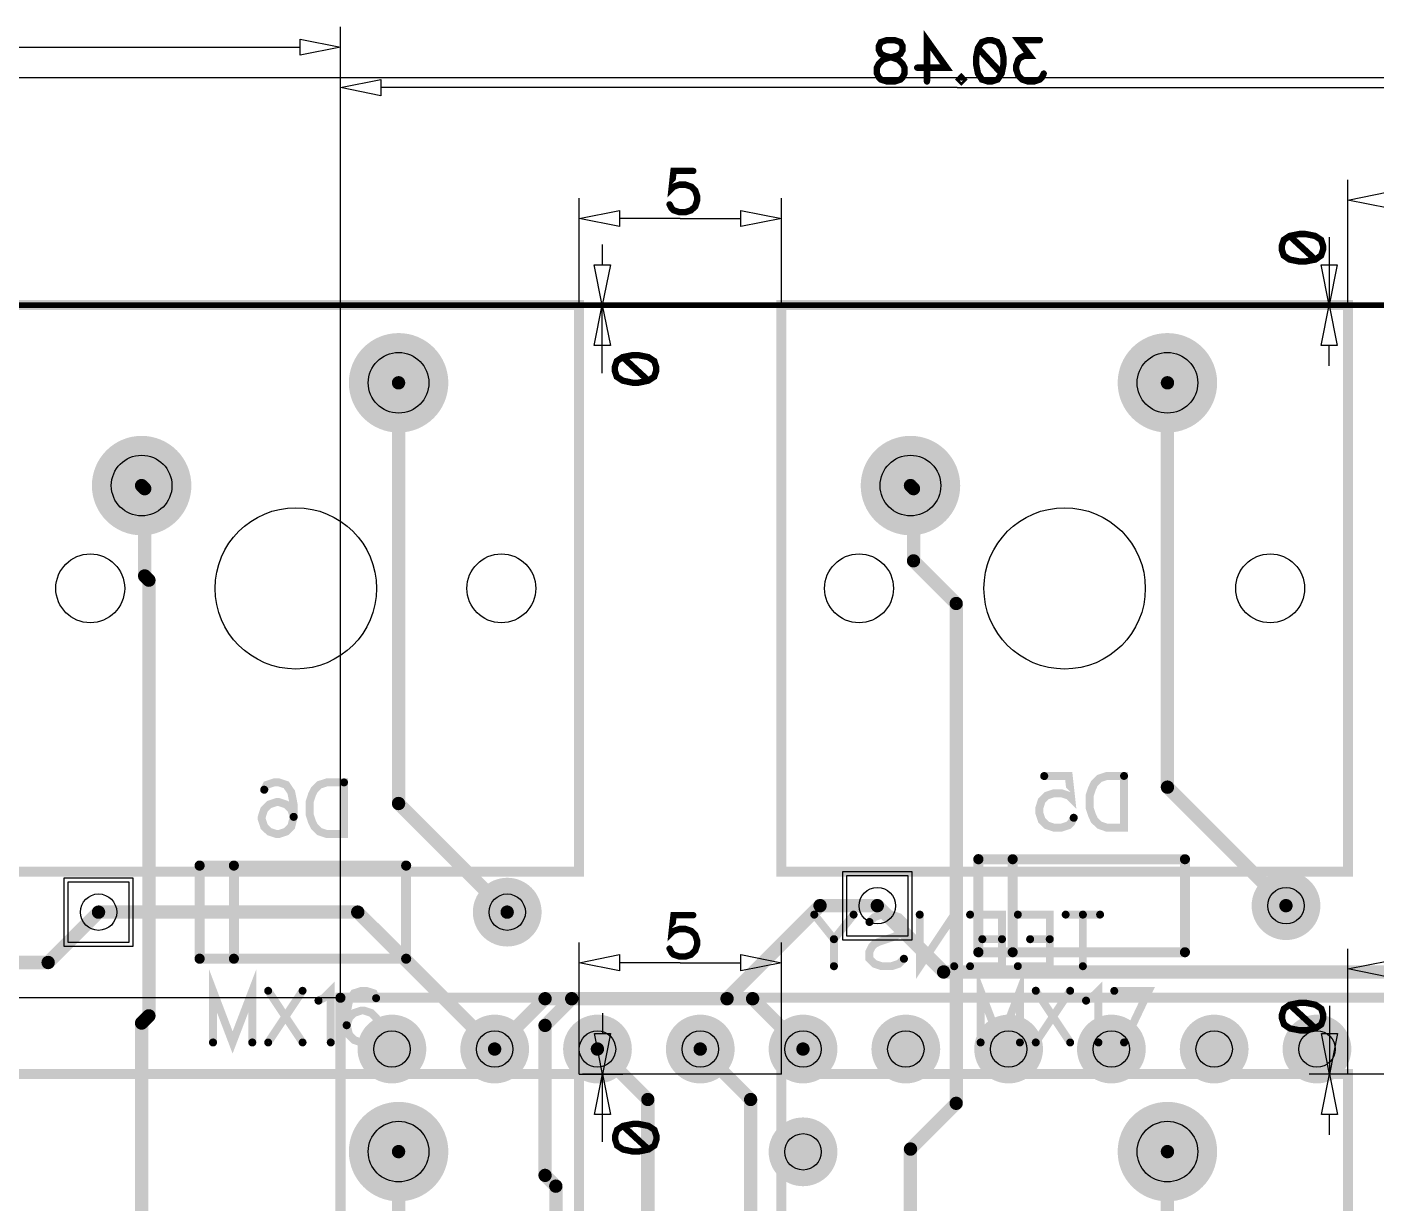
# Model space of a CAD drawing. Extents: x -0.36 to 9.09, y -0.26 to 3.18.
# Drawn here: x 4.502 to 5.815, y 1.922 to 3.066 of the extents above; entities that cross this region are included whole.
import ezdxf

# ---------------------------------------------------------------- set-up
doc = ezdxf.new("R2010")
doc.units = 0
for name, color, linetype in [('Board_Outline', 13, 'CONTINUOUS'), ('Bottom', 6, 'CONTINUOUS'), ('Bottom_Dimension', 15, 'CONTINUOUS'), ('Bottom_Mask', 10, 'CONTINUOUS'), ('Bottom_Silk', 11, 'CONTINUOUS'), ('Drill_Bottom', 8, 'CONTINUOUS'), ('Drill_Top', 7, 'CONTINUOUS'), ('Top', 5, 'CONTINUOUS'), ('Top_Dimension', 14, 'CONTINUOUS'), ('Top_Mask', 3, 'CONTINUOUS'), ('Top_Silk', 2, 'CONTINUOUS')]:
    doc.layers.add(name, color=color, linetype=linetype)

msp = doc.modelspace()

# ---------------------------------------------------------------- linework, layer by layer
at = {"layer": 'Board_Outline', "linetype": 'CONTINUOUS', "const_width": 0.0055}
msp.add_lwpolyline([(0, 2.7953), (8.7795, 2.7953), (8.7795, 0), (0, 0), (0, 2.7953)], dxfattribs=at)
at = {"layer": 'Bottom', "linetype": 'CONTINUOUS'}
for points, const_width in [([(4.886, 2.7197, 1), (4.8415, 2.7197, 1), (4.886, 2.7197, 1)], 0.0445), ([(5.6341, 2.7197, 1), (5.5896, 2.7197, 1), (5.6341, 2.7197, 1)], 0.0445), ([(4.8605, 2.7197, 1), (4.867, 2.7197, 1), (4.8605, 2.7197, 1)], 0.0065), ([(5.6086, 2.7197, 1), (5.6151, 2.7197, 1), (5.6086, 2.7197, 1)], 0.0065), ([(4.636, 2.6197, 1), (4.5915, 2.6197, 1), (4.636, 2.6197, 1)], 0.0445), ([(5.3841, 2.6197, 1), (5.3396, 2.6197, 1), (5.3841, 2.6197, 1)], 0.0445), ([(4.6105, 2.6197, 1), (4.617, 2.6197, 1), (4.6105, 2.6197, 1)], 0.0065), ([(4.6105, 2.6197, 1), (4.617, 2.6197, 1), (4.6105, 2.6197, 1)], 0.0065), ([(5.3586, 2.6197, 1), (5.3651, 2.6197, 1), (5.3586, 2.6197, 1)], 0.0065), ([(5.3586, 2.6197, 1), (5.3651, 2.6197, 1), (5.3586, 2.6197, 1)], 0.0065), ([(4.6135, 2.6167, 1), (4.62, 2.6167, 1), (4.6135, 2.6167, 1)], 0.0065), ([(4.6135, 2.6167, 1), (4.62, 2.6167, 1), (4.6135, 2.6167, 1)], 0.0065), ([(5.3616, 2.6167, 1), (5.368, 2.6167, 1), (5.3616, 2.6167, 1)], 0.0065), ([(5.3616, 2.6167, 1), (5.368, 2.6167, 1), (5.3616, 2.6167, 1)], 0.0065), ([(5.3616, 2.5465, 1), (5.368, 2.5465, 1), (5.3616, 2.5465, 1)], 0.0065), ([(5.3616, 2.5465, 1), (5.368, 2.5465, 1), (5.3616, 2.5465, 1)], 0.0065), ([(4.6135, 2.5318, 1), (4.62, 2.5318, 1), (4.6135, 2.5318, 1)], 0.0065), ([(4.6135, 2.5318, 1), (4.62, 2.5318, 1), (4.6135, 2.5318, 1)], 0.0065), ([(4.6176, 2.5277, 1), (4.6241, 2.5277, 1), (4.6176, 2.5277, 1)], 0.0065), ([(4.6176, 2.5277, 1), (4.6241, 2.5277, 1), (4.6176, 2.5277, 1)], 0.0065), ([(5.4031, 2.505, 1), (5.4095, 2.505, 1), (5.4031, 2.505, 1)], 0.0065), ([(5.4031, 2.505, 1), (5.4095, 2.505, 1), (5.4031, 2.505, 1)], 0.0065), ([(5.6086, 2.3263, 1), (5.6151, 2.3263, 1), (5.6086, 2.3263, 1)], 0.0065), ([(5.6086, 2.3263, 1), (5.6151, 2.3263, 1), (5.6086, 2.3263, 1)], 0.0065), ([(4.8605, 2.3104, 1), (4.867, 2.3104, 1), (4.8605, 2.3104, 1)], 0.0065), ([(4.8605, 2.3104, 1), (4.867, 2.3104, 1), (4.8605, 2.3104, 1)], 0.0065), ([(4.9843, 2.2047, 1), (4.9547, 2.2047, 1), (4.9843, 2.2047, 1)], 0.0295), ([(5.742, 2.211, 1), (5.7124, 2.211, 1), (5.742, 2.211, 1)], 0.0295), ([(4.9662, 2.2047, 1), (4.9727, 2.2047, 1), (4.9662, 2.2047, 1)], 0.0065), ([(5.7239, 2.211, 1), (5.7304, 2.211, 1), (5.7239, 2.211, 1)], 0.0065), ([(5.029, 2.1205, 1), (5.0355, 2.1205, 1), (5.029, 2.1205, 1)], 0.0065), ([(5.029, 2.1205, 1), (5.0355, 2.1205, 1), (5.029, 2.1205, 1)], 0.0065), ([(5.205, 2.1205, 1), (5.2115, 2.1205, 1), (5.205, 2.1205, 1)], 0.0065), ([(5.205, 2.1205, 1), (5.2115, 2.1205, 1), (5.205, 2.1205, 1)], 0.0065), ([(4.6105, 2.0968, 1), (4.617, 2.0968, 1), (4.6105, 2.0968, 1)], 0.0065), ([(4.6105, 2.0968, 1), (4.617, 2.0968, 1), (4.6105, 2.0968, 1)], 0.0065), ([(4.6176, 2.1038, 1), (4.6241, 2.1038, 1), (4.6176, 2.1038, 1)], 0.0065), ([(4.6176, 2.1038, 1), (4.6241, 2.1038, 1), (4.6176, 2.1038, 1)], 0.0065), ([(4.872, 2.0715, 1), (4.8425, 2.0715, 1), (4.872, 2.0715, 1)], 0.0295), ([(4.972, 2.0715, 1), (4.9425, 2.0715, 1), (4.972, 2.0715, 1)], 0.0295), ([(5.0031, 2.0945, 1), (5.0095, 2.0945, 1), (5.0031, 2.0945, 1)], 0.0065), ([(5.0031, 2.0945, 1), (5.0095, 2.0945, 1), (5.0031, 2.0945, 1)], 0.0065), ([(5.072, 2.0715, 1), (5.0425, 2.0715, 1), (5.072, 2.0715, 1)], 0.0295), ([(5.172, 2.0715, 1), (5.1425, 2.0715, 1), (5.172, 2.0715, 1)], 0.0295), ([(5.272, 2.0715, 1), (5.2425, 2.0715, 1), (5.272, 2.0715, 1)], 0.0295), ([(5.372, 2.0715, 1), (5.3425, 2.0715, 1), (5.372, 2.0715, 1)], 0.0295), ([(5.472, 2.0715, 1), (5.4425, 2.0715, 1), (5.472, 2.0715, 1)], 0.0295), ([(5.572, 2.0715, 1), (5.5425, 2.0715, 1), (5.572, 2.0715, 1)], 0.0295), ([(5.672, 2.0715, 1), (5.6425, 2.0715, 1), (5.672, 2.0715, 1)], 0.0295), ([(5.772, 2.0715, 1), (5.7425, 2.0715, 1), (5.772, 2.0715, 1)], 0.0295), ([(5.054, 2.0715, 1), (5.0605, 2.0715, 1), (5.054, 2.0715, 1)], 0.0065), ([(5.154, 2.0715, 1), (5.1605, 2.0715, 1), (5.154, 2.0715, 1)], 0.0065), ([(5.254, 2.0715, 1), (5.2605, 2.0715, 1), (5.254, 2.0715, 1)], 0.0065), ([(5.1031, 2.0224, 1), (5.1095, 2.0224, 1), (5.1031, 2.0224, 1)], 0.0065), ([(5.1031, 2.0224, 1), (5.1095, 2.0224, 1), (5.1031, 2.0224, 1)], 0.0065), ([(5.2031, 2.0224, 1), (5.2095, 2.0224, 1), (5.2031, 2.0224, 1)], 0.0065), ([(5.2031, 2.0224, 1), (5.2095, 2.0224, 1), (5.2031, 2.0224, 1)], 0.0065), ([(5.4031, 2.0187, 1), (5.4095, 2.0187, 1), (5.4031, 2.0187, 1)], 0.0065), ([(5.4031, 2.0187, 1), (5.4095, 2.0187, 1), (5.4031, 2.0187, 1)], 0.0065), ([(4.886, 1.9717, 1), (4.8415, 1.9717, 1), (4.886, 1.9717, 1)], 0.0445), ([(5.6341, 1.9717, 1), (5.5896, 1.9717, 1), (5.6341, 1.9717, 1)], 0.0445), ([(5.272, 1.9715, 1), (5.2425, 1.9715, 1), (5.272, 1.9715, 1)], 0.0295), ([(4.8605, 1.9717, 1), (4.867, 1.9717, 1), (4.8605, 1.9717, 1)], 0.0065), ([(5.3586, 1.9742, 1), (5.3651, 1.9742, 1), (5.3586, 1.9742, 1)], 0.0065), ([(5.3586, 1.9742, 1), (5.3651, 1.9742, 1), (5.3586, 1.9742, 1)], 0.0065), ([(5.6086, 1.9717, 1), (5.6151, 1.9717, 1), (5.6086, 1.9717, 1)], 0.0065), ([(5.0031, 1.9486, 1), (5.0095, 1.9486, 1), (5.0031, 1.9486, 1)], 0.0065), ([(5.0031, 1.9486, 1), (5.0095, 1.9486, 1), (5.0031, 1.9486, 1)], 0.0065), ([(5.0135, 1.9381, 1), (5.02, 1.9381, 1), (5.0135, 1.9381, 1)], 0.0065), ([(5.0135, 1.9381, 1), (5.02, 1.9381, 1), (5.0135, 1.9381, 1)], 0.0065)]:
    msp.add_lwpolyline(points, format="xyb", dxfattribs=dict(at, const_width=const_width))
at = {"layer": 'Bottom', "linetype": 'CONTINUOUS', "const_width": 0.013}
for points in [[(4.8638, 2.3104), (4.8638, 2.7197)], [(5.6118, 2.3263), (5.6118, 2.7197)], [(4.6138, 2.6197), (4.6138, 2.6197)], [(4.6138, 2.6197), (4.6168, 2.6167)], [(5.3618, 2.6197), (5.3618, 2.6197)], [(5.3618, 2.6197), (5.3648, 2.6167)], [(4.6168, 2.6167), (4.6168, 2.5318)], [(5.3648, 2.6167), (5.3648, 2.5465)], [(5.3648, 2.5465), (5.4063, 2.505)], [(4.6168, 2.5318), (4.6209, 2.5277)], [(4.6209, 2.5277), (4.6209, 2.1038)], [(5.4063, 2.505), (5.4063, 2.0187)], [(5.7272, 2.211), (5.6118, 2.3263)], [(4.9695, 2.2047), (4.8638, 2.3104)], [(5.0063, 2.0945), (5.0323, 2.1205)], [(5.0323, 2.1205), (5.2083, 2.1205)], [(5.2083, 2.1205), (5.2573, 2.0715)], [(4.6209, 2.1038), (4.6138, 2.0968)], [(4.6138, 2.0968), (4.6138, 1.8717)], [(5.0063, 1.9486), (5.0063, 2.0945)], [(5.1063, 2.0224), (5.0573, 2.0715)], [(5.2063, 2.0224), (5.1573, 2.0715)], [(5.1063, 1.3974), (5.1063, 2.0224)], [(5.2063, 0.8381), (5.2063, 2.0224)], [(5.4063, 2.0187), (5.3618, 1.9742)], [(4.8638, 1.5417), (4.8638, 1.9717)], [(5.3618, 1.9742), (5.3618, 1.8717)], [(5.6118, 1.5937), (5.6118, 1.9717)], [(5.0168, 1.9381), (5.0063, 1.9486)], [(5.0168, 1.5257), (5.0168, 1.9381)]]:
    msp.add_lwpolyline(points, dxfattribs=at)
at = {"layer": 'Bottom', "linetype": 'CONTINUOUS'}
for points in [[(4.6014, 2.1752), (4.5423, 2.1752), (4.5423, 2.2343), (4.6014, 2.2343), (4.6014, 2.1752)], [(5.3591, 2.1814), (5.3, 2.1814), (5.3, 2.2405), (5.3591, 2.2405), (5.3591, 2.1814)]]:
    msp.add_lwpolyline(points, dxfattribs=at)
at = {"layer": 'Bottom_Dimension', "linetype": 'CONTINUOUS'}
for points in [[(4.8073, 2.1214), (4.8073, 3.0659)], [(2.4036, 3.0463), (4.7679, 3.0463)], [(4.8073, 3.0463), (4.7679, 3.0384), (4.7679, 3.0541), (4.8073, 3.0463)], [(4.8073, 2.1214), (4.8073, 3.0266)], [(4.8073, 3.0069), (4.8466, 3.0148), (4.8466, 2.999), (4.8073, 3.0069)], [(5.4073, 3.0069), (4.8466, 3.0069)], [(5.4073, 3.0069), (5.9679, 3.0069)], [(4.8073, 2.1214), (-0.2707, 2.1214)], [(4.8073, 2.1214), (-0.2067, 2.1214)]]:
    msp.add_lwpolyline(points, dxfattribs=at)
at = {"layer": 'Bottom_Dimension', "linetype": 'CONTINUOUS', "const_width": 0.0062}
for points in [[(5.3779, 3.0129), (5.3779, 3.0531), (5.397, 3.0263), (5.3683, 3.0263)], [(5.3464, 3.0531), (5.3521, 3.0512), (5.3541, 3.0474), (5.3541, 3.0435), (5.3521, 3.0397), (5.3483, 3.0378), (5.3407, 3.0359), (5.3349, 3.034), (5.3311, 3.0301), (5.3292, 3.0263), (5.3292, 3.0206), (5.3311, 3.0168), (5.333, 3.0148), (5.3388, 3.0129), (5.3464, 3.0129), (5.3521, 3.0148), (5.3541, 3.0168), (5.356, 3.0206), (5.356, 3.0263), (5.3541, 3.0301), (5.3502, 3.034), (5.3445, 3.0359), (5.3369, 3.0378), (5.333, 3.0397), (5.3311, 3.0435), (5.3311, 3.0474), (5.333, 3.0512), (5.3388, 3.0531), (5.3464, 3.0531)], [(5.4409, 3.0531), (5.4466, 3.0512), (5.4505, 3.0454), (5.4524, 3.0359), (5.4524, 3.0301), (5.4505, 3.0206), (5.4466, 3.0148), (5.4409, 3.0129), (5.4371, 3.0129), (5.4313, 3.0148), (5.4275, 3.0206), (5.4256, 3.0301), (5.4256, 3.0359), (5.4275, 3.0454), (5.4313, 3.0512), (5.4371, 3.0531), (5.4409, 3.0531)], [(5.4275, 3.0454), (5.4505, 3.0206)], [(5.4877, 3.0531), (5.4667, 3.0531), (5.4781, 3.0378), (5.4724, 3.0378), (5.4686, 3.0359), (5.4667, 3.034), (5.4647, 3.0282), (5.4647, 3.0244), (5.4667, 3.0187), (5.4705, 3.0148), (5.4762, 3.0129), (5.4819, 3.0129), (5.4877, 3.0148), (5.4896, 3.0168), (5.4915, 3.0206)], [(5.4113, 3.0168), (5.4132, 3.0148), (5.4113, 3.0129), (5.4094, 3.0148), (5.4113, 3.0168)]]:
    msp.add_lwpolyline(points, dxfattribs=at)
at = {"layer": 'Bottom_Dimension', "linetype": 'CONTINUOUS', "const_width": 0.0031}
for points in [[(5.3449, 3.0531, 1), (5.348, 3.0531, 1), (5.3449, 3.0531, 1)], [(5.426, 3.0454, 1), (5.429, 3.0454, 1), (5.426, 3.0454, 1)], [(5.4393, 3.0531, 1), (5.4424, 3.0531, 1), (5.4393, 3.0531, 1)], [(5.4861, 3.0531, 1), (5.4892, 3.0531, 1), (5.4861, 3.0531, 1)], [(5.3668, 3.0263, 1), (5.3699, 3.0263, 1), (5.3668, 3.0263, 1)], [(5.4098, 3.0168, 1), (5.4129, 3.0168, 1), (5.4098, 3.0168, 1)], [(5.4489, 3.0206, 1), (5.452, 3.0206, 1), (5.4489, 3.0206, 1)], [(5.49, 3.0206, 1), (5.493, 3.0206, 1), (5.49, 3.0206, 1)], [(5.3763, 3.0129, 1), (5.3794, 3.0129, 1), (5.3763, 3.0129, 1)]]:
    msp.add_lwpolyline(points, format="xyb", dxfattribs=at)
at = {"layer": 'Bottom_Mask', "linetype": 'CONTINUOUS'}
for points, const_width in [([(4.888, 2.7197, 1), (4.8396, 2.7197, 1), (4.888, 2.7197, 1)], 0.0484), ([(4.8396, 2.7197, 1), (4.888, 2.7197, 1), (4.8396, 2.7197, 1)], 0.0484), ([(5.636, 2.7197, 1), (5.5876, 2.7197, 1), (5.636, 2.7197, 1)], 0.0484), ([(5.5876, 2.7197, 1), (5.636, 2.7197, 1), (5.5876, 2.7197, 1)], 0.0484), ([(4.638, 2.6197, 1), (4.5896, 2.6197, 1), (4.638, 2.6197, 1)], 0.0484), ([(4.5896, 2.6197, 1), (4.638, 2.6197, 1), (4.5896, 2.6197, 1)], 0.0484), ([(5.386, 2.6197, 1), (5.3376, 2.6197, 1), (5.386, 2.6197, 1)], 0.0484), ([(5.3376, 2.6197, 1), (5.386, 2.6197, 1), (5.3376, 2.6197, 1)], 0.0484), ([(5.7439, 2.211, 1), (5.7105, 2.211, 1), (5.7439, 2.211, 1)], 0.0335), ([(5.7105, 2.211, 1), (5.7439, 2.211, 1), (5.7105, 2.211, 1)], 0.0335), ([(4.9862, 2.2047, 1), (4.9528, 2.2047, 1), (4.9862, 2.2047, 1)], 0.0335), ([(4.9528, 2.2047, 1), (4.9862, 2.2047, 1), (4.9528, 2.2047, 1)], 0.0335), ([(4.874, 2.0715, 1), (4.8406, 2.0715, 1), (4.874, 2.0715, 1)], 0.0335), ([(4.8406, 2.0715, 1), (4.874, 2.0715, 1), (4.8406, 2.0715, 1)], 0.0335), ([(4.974, 2.0715, 1), (4.9406, 2.0715, 1), (4.974, 2.0715, 1)], 0.0335), ([(4.9406, 2.0715, 1), (4.974, 2.0715, 1), (4.9406, 2.0715, 1)], 0.0335), ([(5.074, 2.0715, 1), (5.0406, 2.0715, 1), (5.074, 2.0715, 1)], 0.0335), ([(5.0406, 2.0715, 1), (5.074, 2.0715, 1), (5.0406, 2.0715, 1)], 0.0335), ([(5.174, 2.0715, 1), (5.1406, 2.0715, 1), (5.174, 2.0715, 1)], 0.0335), ([(5.1406, 2.0715, 1), (5.174, 2.0715, 1), (5.1406, 2.0715, 1)], 0.0335), ([(5.274, 2.0715, 1), (5.2406, 2.0715, 1), (5.274, 2.0715, 1)], 0.0335), ([(5.2406, 2.0715, 1), (5.274, 2.0715, 1), (5.2406, 2.0715, 1)], 0.0335), ([(5.374, 2.0715, 1), (5.3406, 2.0715, 1), (5.374, 2.0715, 1)], 0.0335), ([(5.3406, 2.0715, 1), (5.374, 2.0715, 1), (5.3406, 2.0715, 1)], 0.0335), ([(5.474, 2.0715, 1), (5.4406, 2.0715, 1), (5.474, 2.0715, 1)], 0.0335), ([(5.4406, 2.0715, 1), (5.474, 2.0715, 1), (5.4406, 2.0715, 1)], 0.0335), ([(5.574, 2.0715, 1), (5.5406, 2.0715, 1), (5.574, 2.0715, 1)], 0.0335), ([(5.5406, 2.0715, 1), (5.574, 2.0715, 1), (5.5406, 2.0715, 1)], 0.0335), ([(5.674, 2.0715, 1), (5.6406, 2.0715, 1), (5.674, 2.0715, 1)], 0.0335), ([(5.6406, 2.0715, 1), (5.674, 2.0715, 1), (5.6406, 2.0715, 1)], 0.0335), ([(5.774, 2.0715, 1), (5.7406, 2.0715, 1), (5.774, 2.0715, 1)], 0.0335), ([(5.7406, 2.0715, 1), (5.774, 2.0715, 1), (5.7406, 2.0715, 1)], 0.0335), ([(4.888, 1.9717, 1), (4.8396, 1.9717, 1), (4.888, 1.9717, 1)], 0.0484), ([(4.8396, 1.9717, 1), (4.888, 1.9717, 1), (4.8396, 1.9717, 1)], 0.0484), ([(5.636, 1.9717, 1), (5.5876, 1.9717, 1), (5.636, 1.9717, 1)], 0.0484), ([(5.5876, 1.9717, 1), (5.636, 1.9717, 1), (5.5876, 1.9717, 1)], 0.0484), ([(5.274, 1.9715, 1), (5.2406, 1.9715, 1), (5.274, 1.9715, 1)], 0.0335), ([(5.2406, 1.9715, 1), (5.274, 1.9715, 1), (5.2406, 1.9715, 1)], 0.0335)]:
    msp.add_lwpolyline(points, format="xyb", dxfattribs=dict(at, const_width=const_width))
for points in [[(5.363, 2.1775), (5.2961, 2.1775), (5.2961, 2.2444), (5.363, 2.2444), (5.363, 2.1775)], [(4.6053, 2.1713), (4.5384, 2.1713), (4.5384, 2.2382), (4.6053, 2.2382), (4.6053, 2.1713)]]:
    msp.add_lwpolyline(points, dxfattribs=at)
at = {"layer": 'Bottom_Silk', "linetype": 'CONTINUOUS'}
for points, const_width in [([(5.492, 2.3371), (5.5158, 2.3371), (5.5182, 2.3156), (5.5158, 2.318), (5.5087, 2.3204), (5.5015, 2.3204), (5.4943, 2.318), (5.4895, 2.3132), (5.4872, 2.3061), (5.4872, 2.3013), (5.4895, 2.2941), (5.4943, 2.2893), (5.5015, 2.2869), (5.5087, 2.2869), (5.5158, 2.2893), (5.5182, 2.2917), (5.5207, 2.2965)], 0.0077), ([(5.5696, 2.3372), (5.5696, 2.2869), (5.5528, 2.2869), (5.5457, 2.2894), (5.5408, 2.2941), (5.5385, 2.2989), (5.5361, 2.3061), (5.5361, 2.318), (5.5385, 2.3252), (5.5408, 2.33), (5.5457, 2.3348), (5.5528, 2.3372), (5.5696, 2.3372)], 0.0077), ([(4.733, 2.3238), (4.7354, 2.3285), (4.7426, 2.3309), (4.7474, 2.3309), (4.7545, 2.3285), (4.7594, 2.3213), (4.7617, 2.3094), (4.7617, 2.2974), (4.7594, 2.2879), (4.7545, 2.2831), (4.7474, 2.2807), (4.745, 2.2807), (4.7379, 2.2831), (4.733, 2.2879), (4.7307, 2.2951), (4.7307, 2.2974), (4.733, 2.3046), (4.7379, 2.3094), (4.745, 2.3118), (4.7474, 2.3118), (4.7545, 2.3094), (4.7594, 2.3046), (4.7617, 2.2974)], 0.0077), ([(4.8107, 2.3309), (4.8107, 2.2807), (4.7939, 2.2807), (4.7867, 2.2831), (4.7819, 2.2879), (4.7795, 2.2927), (4.7772, 2.2998), (4.7772, 2.3118), (4.7795, 2.319), (4.7819, 2.3238), (4.7867, 2.3286), (4.7939, 2.3309), (4.8107, 2.3309)], 0.0077), ([(5.4279, 2.2562), (5.4279, 2.1657)], 0.0098), ([(5.4279, 2.2562), (5.6288, 2.2562)], 0.0098), ([(5.4613, 2.2562), (5.4613, 2.1657)], 0.0098), ([(5.6288, 2.2562), (5.6288, 2.1657)], 0.0098), ([(4.6702, 2.25), (4.6702, 2.1594)], 0.0098), ([(4.6702, 2.25), (4.8711, 2.25)], 0.0098), ([(4.7036, 2.25), (4.7036, 2.1594)], 0.0098), ([(4.8711, 2.25), (4.8711, 2.1594)], 0.0098), ([(5.2682, 2.2023), (5.2874, 2.1784)], 0.0077), ([(5.3065, 2.2023), (5.2874, 2.1784), (5.2874, 2.1521)], 0.0077), ([(5.3219, 2.1951), (5.3267, 2.1999), (5.3339, 2.2023), (5.3434, 2.2023), (5.3506, 2.1999), (5.3554, 2.1951), (5.3554, 2.1904), (5.353, 2.1856), (5.3506, 2.1832), (5.3459, 2.1808), (5.3315, 2.176), (5.3267, 2.1736), (5.3243, 2.1712), (5.3219, 2.1664), (5.3219, 2.1593), (5.3267, 2.1545), (5.3339, 2.1521), (5.3434, 2.1521), (5.3506, 2.1545), (5.3554, 2.1593)], 0.0077), ([(5.3709, 2.2023), (5.3709, 2.1521), (5.4044, 2.2023), (5.4044, 2.1521)], 0.0077), ([(5.4198, 2.2023), (5.4509, 2.2023), (5.4509, 2.1521), (5.4198, 2.1521)], 0.0077), ([(5.4663, 2.2023), (5.4974, 2.2023), (5.4974, 2.1521), (5.4663, 2.1521)], 0.0077), ([(5.5463, 2.2023), (5.5128, 2.2023)], 0.0077), ([(5.5295, 2.2023), (5.5295, 2.1521)], 0.0077), ([(5.4509, 2.1784), (5.4317, 2.1784)], 0.0077), ([(5.4974, 2.1784), (5.4782, 2.1784)], 0.0077), ([(5.4279, 2.1657), (5.6288, 2.1657)], 0.0098), ([(4.6702, 2.1594), (4.8711, 2.1594)], 0.0098), ([(4.8073, 2.1214), (4.8073, 1.4213), (6.0073, 1.4213), (6.0073, 2.1214), (4.8073, 2.1214)], 0.0098)]:
    msp.add_lwpolyline(points, dxfattribs=dict(at, const_width=const_width))
for points, const_width in [([(5.49, 2.3371, 1), (5.4939, 2.3371, 1), (5.49, 2.3371, 1)], 0.0039), ([(5.5677, 2.3372, 1), (5.5715, 2.3372, 1), (5.5677, 2.3372, 1)], 0.0039), ([(4.7311, 2.3238, 1), (4.735, 2.3238, 1), (4.7311, 2.3238, 1)], 0.0039), ([(4.8087, 2.3309, 1), (4.8126, 2.3309, 1), (4.8087, 2.3309, 1)], 0.0039), ([(4.7598, 2.2974, 1), (4.7637, 2.2974, 1), (4.7598, 2.2974, 1)], 0.0039), ([(5.5187, 2.2965, 1), (5.5226, 2.2965, 1), (5.5187, 2.2965, 1)], 0.0039), ([(5.4254, 2.2562, 1), (5.4304, 2.2562, 1), (5.4254, 2.2562, 1)], 0.0049), ([(5.4254, 2.2562, 1), (5.4304, 2.2562, 1), (5.4254, 2.2562, 1)], 0.0049), ([(5.4588, 2.2562, 1), (5.4637, 2.2562, 1), (5.4588, 2.2562, 1)], 0.0049), ([(5.6264, 2.2562, 1), (5.6313, 2.2562, 1), (5.6264, 2.2562, 1)], 0.0049), ([(5.6264, 2.2562, 1), (5.6313, 2.2562, 1), (5.6264, 2.2562, 1)], 0.0049), ([(4.6677, 2.25, 1), (4.6727, 2.25, 1), (4.6677, 2.25, 1)], 0.0049), ([(4.6677, 2.25, 1), (4.6727, 2.25, 1), (4.6677, 2.25, 1)], 0.0049), ([(4.7011, 2.25, 1), (4.706, 2.25, 1), (4.7011, 2.25, 1)], 0.0049), ([(4.8687, 2.25, 1), (4.8736, 2.25, 1), (4.8687, 2.25, 1)], 0.0049), ([(4.8687, 2.25, 1), (4.8736, 2.25, 1), (4.8687, 2.25, 1)], 0.0049), ([(5.2663, 2.2023, 1), (5.2702, 2.2023, 1), (5.2663, 2.2023, 1)], 0.0039), ([(5.3046, 2.2023, 1), (5.3084, 2.2023, 1), (5.3046, 2.2023, 1)], 0.0039), ([(5.3689, 2.2023, 1), (5.3728, 2.2023, 1), (5.3689, 2.2023, 1)], 0.0039), ([(5.4179, 2.2023, 1), (5.4217, 2.2023, 1), (5.4179, 2.2023, 1)], 0.0039), ([(5.4644, 2.2023, 1), (5.4682, 2.2023, 1), (5.4644, 2.2023, 1)], 0.0039), ([(5.5109, 2.2023, 1), (5.5147, 2.2023, 1), (5.5109, 2.2023, 1)], 0.0039), ([(5.5276, 2.2023, 1), (5.5315, 2.2023, 1), (5.5276, 2.2023, 1)], 0.0039), ([(5.5444, 2.2023, 1), (5.5482, 2.2023, 1), (5.5444, 2.2023, 1)], 0.0039), ([(5.32, 2.1951, 1), (5.3239, 2.1951, 1), (5.32, 2.1951, 1)], 0.0039), ([(5.2854, 2.1784, 1), (5.2893, 2.1784, 1), (5.2854, 2.1784, 1)], 0.0039), ([(5.4298, 2.1784, 1), (5.4337, 2.1784, 1), (5.4298, 2.1784, 1)], 0.0039), ([(5.4489, 2.1784, 1), (5.4528, 2.1784, 1), (5.4489, 2.1784, 1)], 0.0039), ([(5.4763, 2.1784, 1), (5.4802, 2.1784, 1), (5.4763, 2.1784, 1)], 0.0039), ([(5.4954, 2.1784, 1), (5.4993, 2.1784, 1), (5.4954, 2.1784, 1)], 0.0039), ([(5.4254, 2.1657, 1), (5.4304, 2.1657, 1), (5.4254, 2.1657, 1)], 0.0049), ([(5.4254, 2.1657, 1), (5.4304, 2.1657, 1), (5.4254, 2.1657, 1)], 0.0049), ([(5.4588, 2.1657, 1), (5.4637, 2.1657, 1), (5.4588, 2.1657, 1)], 0.0049), ([(5.6264, 2.1657, 1), (5.6313, 2.1657, 1), (5.6264, 2.1657, 1)], 0.0049), ([(5.6264, 2.1657, 1), (5.6313, 2.1657, 1), (5.6264, 2.1657, 1)], 0.0049), ([(4.6677, 2.1594, 1), (4.6727, 2.1594, 1), (4.6677, 2.1594, 1)], 0.0049), ([(4.6677, 2.1594, 1), (4.6727, 2.1594, 1), (4.6677, 2.1594, 1)], 0.0049), ([(4.7011, 2.1594, 1), (4.706, 2.1594, 1), (4.7011, 2.1594, 1)], 0.0049), ([(4.8687, 2.1594, 1), (4.8736, 2.1594, 1), (4.8687, 2.1594, 1)], 0.0049), ([(4.8687, 2.1594, 1), (4.8736, 2.1594, 1), (4.8687, 2.1594, 1)], 0.0049), ([(5.2854, 2.1521, 1), (5.2893, 2.1521, 1), (5.2854, 2.1521, 1)], 0.0039), ([(5.3535, 2.1593, 1), (5.3574, 2.1593, 1), (5.3535, 2.1593, 1)], 0.0039), ([(5.4024, 2.1521, 1), (5.4063, 2.1521, 1), (5.4024, 2.1521, 1)], 0.0039), ([(5.4179, 2.1521, 1), (5.4217, 2.1521, 1), (5.4179, 2.1521, 1)], 0.0039), ([(5.4644, 2.1521, 1), (5.4682, 2.1521, 1), (5.4644, 2.1521, 1)], 0.0039), ([(5.5276, 2.1521, 1), (5.5315, 2.1521, 1), (5.5276, 2.1521, 1)], 0.0039), ([(4.8048, 2.1214, 1), (4.8097, 2.1214, 1), (4.8048, 2.1214, 1)], 0.0049)]:
    msp.add_lwpolyline(points, format="xyb", dxfattribs=dict(at, const_width=const_width))
at = {"layer": 'Drill_Bottom'}
for centre, radius in [((4.8638, 2.7197), 0.0295), ((5.6118, 2.7197), 0.0295), ((4.6138, 2.6197), 0.0295), ((5.3618, 2.6197), 0.0295), ((4.7638, 2.5197), 0.0785), ((5.5118, 2.5197), 0.0785), ((4.5638, 2.5197), 0.0335), ((4.9638, 2.5197), 0.0335), ((5.3118, 2.5197), 0.0335), ((5.7118, 2.5197), 0.0335), ((4.5719, 2.2047), 0.0177), ((4.9695, 2.2047), 0.0177), ((5.3296, 2.211), 0.0177), ((5.7272, 2.211), 0.0177), ((4.8573, 2.0715), 0.0177), ((4.9573, 2.0715), 0.0177), ((5.0573, 2.0715), 0.0177), ((5.1573, 2.0715), 0.0177), ((5.2573, 2.0715), 0.0177), ((5.3573, 2.0715), 0.0177), ((5.4573, 2.0715), 0.0177), ((5.5573, 2.0715), 0.0177), ((5.6573, 2.0715), 0.0177), ((5.7573, 2.0715), 0.0177), ((4.8638, 1.9717), 0.0295), ((5.6118, 1.9717), 0.0295), ((5.2573, 1.9715), 0.0177)]:
    msp.add_circle(centre, radius, dxfattribs=at)
at = {"layer": 'Drill_Top'}
for centre, radius in [((4.8638, 2.7197), 0.0295), ((5.6118, 2.7197), 0.0295), ((4.6138, 2.6197), 0.0295), ((5.3618, 2.6197), 0.0295), ((4.7638, 2.5197), 0.0785), ((5.5118, 2.5197), 0.0785), ((4.5638, 2.5197), 0.0335), ((4.9638, 2.5197), 0.0335), ((5.3118, 2.5197), 0.0335), ((5.7118, 2.5197), 0.0335), ((4.5719, 2.2047), 0.0177), ((4.9695, 2.2047), 0.0177), ((5.3296, 2.211), 0.0177), ((5.7272, 2.211), 0.0177), ((4.8573, 2.0715), 0.0177), ((4.9573, 2.0715), 0.0177), ((5.0573, 2.0715), 0.0177), ((5.1573, 2.0715), 0.0177), ((5.2573, 2.0715), 0.0177), ((5.3573, 2.0715), 0.0177), ((5.4573, 2.0715), 0.0177), ((5.5573, 2.0715), 0.0177), ((5.6573, 2.0715), 0.0177), ((5.7573, 2.0715), 0.0177), ((4.8638, 1.9717), 0.0295), ((5.6118, 1.9717), 0.0295), ((5.2573, 1.9715), 0.0177)]:
    msp.add_circle(centre, radius, dxfattribs=at)
at = {"layer": 'Top', "linetype": 'CONTINUOUS'}
for points, const_width in [([(4.886, 2.7197, 1), (4.8415, 2.7197, 1), (4.886, 2.7197, 1)], 0.0445), ([(5.6341, 2.7197, 1), (5.5896, 2.7197, 1), (5.6341, 2.7197, 1)], 0.0445), ([(4.636, 2.6197, 1), (4.5915, 2.6197, 1), (4.636, 2.6197, 1)], 0.0445), ([(5.3841, 2.6197, 1), (5.3396, 2.6197, 1), (5.3841, 2.6197, 1)], 0.0445), ([(4.9843, 2.2047, 1), (4.9547, 2.2047, 1), (4.9843, 2.2047, 1)], 0.0295), ([(5.742, 2.211, 1), (5.7124, 2.211, 1), (5.742, 2.211, 1)], 0.0295), ([(4.5686, 2.2047, 1), (4.5751, 2.2047, 1), (4.5686, 2.2047, 1)], 0.0065), ([(4.5686, 2.2047, 1), (4.5751, 2.2047, 1), (4.5686, 2.2047, 1)], 0.0065), ([(4.8208, 2.2047, 1), (4.8273, 2.2047, 1), (4.8208, 2.2047, 1)], 0.0065), ([(4.8208, 2.2047, 1), (4.8273, 2.2047, 1), (4.8208, 2.2047, 1)], 0.0065), ([(5.2706, 2.211, 1), (5.2771, 2.211, 1), (5.2706, 2.211, 1)], 0.0065), ([(5.2706, 2.211, 1), (5.2771, 2.211, 1), (5.2706, 2.211, 1)], 0.0065), ([(5.3263, 2.211, 1), (5.3328, 2.211, 1), (5.3263, 2.211, 1)], 0.0065), ([(5.3263, 2.211, 1), (5.3328, 2.211, 1), (5.3263, 2.211, 1)], 0.0065), ([(4.5196, 2.1557, 1), (4.5261, 2.1557, 1), (4.5196, 2.1557, 1)], 0.0065), ([(4.5196, 2.1557, 1), (4.5261, 2.1557, 1), (4.5196, 2.1557, 1)], 0.0065), ([(5.3908, 2.1465, 1), (5.3973, 2.1465, 1), (5.3908, 2.1465, 1)], 0.0065), ([(5.3908, 2.1465, 1), (5.3973, 2.1465, 1), (5.3908, 2.1465, 1)], 0.0065), ([(5.0031, 2.1205, 1), (5.0095, 2.1205, 1), (5.0031, 2.1205, 1)], 0.0065), ([(5.0031, 2.1205, 1), (5.0095, 2.1205, 1), (5.0031, 2.1205, 1)], 0.0065), ([(5.1801, 2.1205, 1), (5.1866, 2.1205, 1), (5.1801, 2.1205, 1)], 0.0065), ([(5.1801, 2.1205, 1), (5.1866, 2.1205, 1), (5.1801, 2.1205, 1)], 0.0065), ([(4.872, 2.0715, 1), (4.8425, 2.0715, 1), (4.872, 2.0715, 1)], 0.0295), ([(4.972, 2.0715, 1), (4.9425, 2.0715, 1), (4.972, 2.0715, 1)], 0.0295), ([(5.072, 2.0715, 1), (5.0425, 2.0715, 1), (5.072, 2.0715, 1)], 0.0295), ([(5.172, 2.0715, 1), (5.1425, 2.0715, 1), (5.172, 2.0715, 1)], 0.0295), ([(5.272, 2.0715, 1), (5.2425, 2.0715, 1), (5.272, 2.0715, 1)], 0.0295), ([(5.372, 2.0715, 1), (5.3425, 2.0715, 1), (5.372, 2.0715, 1)], 0.0295), ([(5.472, 2.0715, 1), (5.4425, 2.0715, 1), (5.472, 2.0715, 1)], 0.0295), ([(5.572, 2.0715, 1), (5.5425, 2.0715, 1), (5.572, 2.0715, 1)], 0.0295), ([(5.672, 2.0715, 1), (5.6425, 2.0715, 1), (5.672, 2.0715, 1)], 0.0295), ([(5.772, 2.0715, 1), (5.7425, 2.0715, 1), (5.772, 2.0715, 1)], 0.0295), ([(4.954, 2.0715, 1), (4.9605, 2.0715, 1), (4.954, 2.0715, 1)], 0.0065), ([(4.954, 2.0715, 1), (4.9605, 2.0715, 1), (4.954, 2.0715, 1)], 0.0065), ([(4.886, 1.9717, 1), (4.8415, 1.9717, 1), (4.886, 1.9717, 1)], 0.0445), ([(5.6341, 1.9717, 1), (5.5896, 1.9717, 1), (5.6341, 1.9717, 1)], 0.0445), ([(5.272, 1.9715, 1), (5.2425, 1.9715, 1), (5.272, 1.9715, 1)], 0.0295)]:
    msp.add_lwpolyline(points, format="xyb", dxfattribs=dict(at, const_width=const_width))
for points in [[(4.6014, 2.1752), (4.5423, 2.1752), (4.5423, 2.2343), (4.6014, 2.2343), (4.6014, 2.1752)], [(5.3591, 2.1814), (5.3, 2.1814), (5.3, 2.2405), (5.3591, 2.2405), (5.3591, 2.1814)]]:
    msp.add_lwpolyline(points, dxfattribs=at)
at = {"layer": 'Top', "linetype": 'CONTINUOUS', "const_width": 0.013}
for points in [[(4.5719, 2.2047), (4.5228, 2.1557)], [(4.824, 2.2047), (4.5719, 2.2047)], [(4.9573, 2.0715), (4.824, 2.2047)], [(5.2738, 2.211), (5.1833, 2.1205)], [(5.3296, 2.211), (5.2738, 2.211)], [(5.3941, 2.1465), (5.3296, 2.211)], [(4.5228, 2.1557), (3.8986, 2.1557)], [(5.9934, 2.1465), (5.3941, 2.1465)], [(5.0063, 2.1205), (4.9573, 2.0715)], [(5.1833, 2.1205), (5.0063, 2.1205)]]:
    msp.add_lwpolyline(points, dxfattribs=at)
at = {"layer": 'Top_Dimension', "linetype": 'CONTINUOUS'}
for points in [[(4.3898, 3.0167), (8.7402, 3.0167)], [(5.7874, 2.7953), (5.7874, 2.9172)], [(5.7874, 2.8975), (5.8268, 2.9054), (5.8268, 2.8896), (5.7874, 2.8975)], [(5.0394, 2.7953), (5.0394, 2.8993)], [(5.2362, 2.7953), (5.2362, 2.8993)], [(5.0394, 2.8797), (5.0787, 2.8875), (5.0787, 2.8718), (5.0394, 2.8797)], [(5.1378, 2.8797), (5.0787, 2.8797)], [(5.1378, 2.8797), (5.1969, 2.8797)], [(5.2362, 2.8797), (5.1969, 2.8718), (5.1969, 2.8875), (5.2362, 2.8797)], [(5.7693, 2.8614), (5.7693, 2.7953)], [(5.062, 2.8543), (5.062, 2.8346)], [(5.7693, 2.8543), (5.7693, 2.8346)], [(5.062, 2.7953), (5.0542, 2.8346), (5.0699, 2.8346), (5.062, 2.7953)], [(5.7693, 2.7953), (5.7614, 2.8346), (5.7771, 2.8346), (5.7693, 2.7953)], [(5.0394, 2.7953), (5.0817, 2.7953)], [(5.2362, 2.7953), (5.0423, 2.7953)], [(5.062, 2.7953), (5.0699, 2.7559), (5.0542, 2.7559), (5.062, 2.7953)], [(5.062, 2.7953), (5.062, 2.7953)], [(5.062, 2.7291), (5.062, 2.7953)], [(5.7874, 2.7953), (5.7496, 2.7953)], [(5.9843, 2.7953), (5.7496, 2.7953)], [(5.7693, 2.7953), (5.7771, 2.7559), (5.7614, 2.7559), (5.7693, 2.7953)], [(5.7693, 2.7953), (5.7693, 2.7953)], [(5.062, 2.7362), (5.062, 2.7559)], [(5.7693, 2.7362), (5.7693, 2.7559)], [(5.0394, 2.0472), (5.0394, 2.1752)], [(5.2362, 2.0472), (5.2362, 2.1752)], [(5.7874, 2.0472), (5.7874, 2.1691)], [(5.0394, 2.1555), (5.0787, 2.1634), (5.0787, 2.1476), (5.0394, 2.1555)], [(5.1378, 2.1555), (5.0787, 2.1555)], [(5.1378, 2.1555), (5.1969, 2.1555)], [(5.2362, 2.1555), (5.1969, 2.1476), (5.1969, 2.1634), (5.2362, 2.1555)], [(5.7874, 2.1494), (5.8268, 2.1573), (5.8268, 2.1416), (5.7874, 2.1494)], [(4.8073, 2.1214), (-0.2116, 2.1214)], [(5.7695, 2.1134), (5.7695, 2.0472)], [(5.0622, 2.1063), (5.0622, 2.0866)], [(5.7695, 2.1063), (5.7695, 2.0866)], [(5.0622, 2.0472), (5.0544, 2.0866), (5.0701, 2.0866), (5.0622, 2.0472)], [(5.7695, 2.0472), (5.7616, 2.0866), (5.7773, 2.0866), (5.7695, 2.0472)], [(5.0394, 2.0472), (5.0819, 2.0472)], [(5.2362, 2.0472), (5.0426, 2.0472)], [(5.0622, 2.0472), (5.0701, 2.0079), (5.0544, 2.0079), (5.0622, 2.0472)], [(5.0622, 2.0472), (5.0622, 2.0472)], [(5.0622, 1.9811), (5.0622, 2.0472)], [(5.7874, 2.0472), (5.7498, 2.0472)], [(5.9843, 2.0472), (5.7498, 2.0472)], [(5.7695, 2.0472), (5.7773, 2.0079), (5.7616, 2.0079), (5.7695, 2.0472)], [(5.7695, 2.0472), (5.7695, 2.0472)], [(5.0622, 1.9882), (5.0622, 2.0079)], [(5.7695, 1.9882), (5.7695, 2.0079)]]:
    msp.add_lwpolyline(points, dxfattribs=at)
at = {"layer": 'Top_Dimension', "linetype": 'CONTINUOUS', "const_width": 0.0062}
for points in [[(5.1504, 2.9258), (5.1313, 2.9258), (5.1294, 2.9086), (5.1313, 2.9105), (5.1371, 2.9125), (5.1428, 2.9125), (5.1485, 2.9105), (5.1524, 2.9067), (5.1543, 2.901), (5.1543, 2.8972), (5.1524, 2.8914), (5.1485, 2.8876), (5.1428, 2.8857), (5.1371, 2.8857), (5.1313, 2.8876), (5.1294, 2.8895), (5.1275, 2.8933)], [(5.7231, 2.8492), (5.725, 2.8435), (5.7307, 2.8396), (5.7403, 2.8377), (5.746, 2.8377), (5.7556, 2.8396), (5.7613, 2.8435), (5.7632, 2.8492), (5.7632, 2.853), (5.7613, 2.8588), (5.7556, 2.8626), (5.746, 2.8645), (5.7403, 2.8645), (5.7307, 2.8626), (5.725, 2.8588), (5.7231, 2.853), (5.7231, 2.8492)], [(5.7307, 2.8626), (5.7556, 2.8396)], [(5.1144, 2.7351), (5.1125, 2.7409), (5.1067, 2.7447), (5.0972, 2.7466), (5.0914, 2.7466), (5.0819, 2.7447), (5.0761, 2.7409), (5.0742, 2.7351), (5.0742, 2.7313), (5.0761, 2.7256), (5.0819, 2.7218), (5.0914, 2.7198), (5.0972, 2.7198), (5.1067, 2.7218), (5.1125, 2.7256), (5.1144, 2.7313), (5.1144, 2.7351)], [(5.1067, 2.7218), (5.0819, 2.7447)], [(5.1504, 2.2017), (5.1313, 2.2017), (5.1294, 2.1845), (5.1313, 2.1864), (5.1371, 2.1883), (5.1428, 2.1883), (5.1485, 2.1864), (5.1524, 2.1826), (5.1543, 2.1768), (5.1543, 2.173), (5.1524, 2.1673), (5.1485, 2.1634), (5.1428, 2.1615), (5.1371, 2.1615), (5.1313, 2.1634), (5.1294, 2.1654), (5.1275, 2.1692)], [(5.7233, 2.1012), (5.7252, 2.0955), (5.7309, 2.0916), (5.7405, 2.0897), (5.7462, 2.0897), (5.7558, 2.0916), (5.7615, 2.0955), (5.7634, 2.1012), (5.7634, 2.105), (5.7615, 2.1107), (5.7558, 2.1146), (5.7462, 2.1165), (5.7405, 2.1165), (5.7309, 2.1146), (5.7252, 2.1107), (5.7233, 2.105), (5.7233, 2.1012)], [(5.7309, 2.1146), (5.7558, 2.0916)], [(5.1146, 1.9871), (5.1127, 1.9929), (5.107, 1.9967), (5.0974, 1.9986), (5.0917, 1.9986), (5.0821, 1.9967), (5.0764, 1.9929), (5.0745, 1.9871), (5.0745, 1.9833), (5.0764, 1.9776), (5.0821, 1.9738), (5.0917, 1.9718), (5.0974, 1.9718), (5.107, 1.9738), (5.1127, 1.9776), (5.1146, 1.9833), (5.1146, 1.9871)], [(5.107, 1.9738), (5.0821, 1.9967)]]:
    msp.add_lwpolyline(points, dxfattribs=at)
at = {"layer": 'Top_Dimension', "linetype": 'CONTINUOUS', "const_width": 0.0031}
for points in [[(5.1489, 2.9258, 1), (5.152, 2.9258, 1), (5.1489, 2.9258, 1)], [(5.1259, 2.8933, 1), (5.129, 2.8933, 1), (5.1259, 2.8933, 1)], [(5.7292, 2.8626, 1), (5.7323, 2.8626, 1), (5.7292, 2.8626, 1)], [(5.7215, 2.8492, 1), (5.7246, 2.8492, 1), (5.7215, 2.8492, 1)], [(5.754, 2.8396, 1), (5.7571, 2.8396, 1), (5.754, 2.8396, 1)], [(5.0803, 2.7447, 1), (5.0834, 2.7447, 1), (5.0803, 2.7447, 1)], [(5.1128, 2.7351, 1), (5.1159, 2.7351, 1), (5.1128, 2.7351, 1)], [(5.1052, 2.7218, 1), (5.1083, 2.7218, 1), (5.1052, 2.7218, 1)], [(5.1489, 2.2017, 1), (5.152, 2.2017, 1), (5.1489, 2.2017, 1)], [(5.1259, 2.1692, 1), (5.129, 2.1692, 1), (5.1259, 2.1692, 1)], [(5.7294, 2.1146, 1), (5.7325, 2.1146, 1), (5.7294, 2.1146, 1)], [(5.7217, 2.1012, 1), (5.7248, 2.1012, 1), (5.7217, 2.1012, 1)], [(5.7542, 2.0916, 1), (5.7573, 2.0916, 1), (5.7542, 2.0916, 1)], [(5.0806, 1.9967, 1), (5.0836, 1.9967, 1), (5.0806, 1.9967, 1)], [(5.1131, 1.9871, 1), (5.1161, 1.9871, 1), (5.1131, 1.9871, 1)], [(5.1054, 1.9738, 1), (5.1085, 1.9738, 1), (5.1054, 1.9738, 1)]]:
    msp.add_lwpolyline(points, format="xyb", dxfattribs=at)
at = {"layer": 'Top_Mask', "linetype": 'CONTINUOUS'}
for points, const_width in [([(4.888, 2.7197, 1), (4.8396, 2.7197, 1), (4.888, 2.7197, 1)], 0.0484), ([(4.8396, 2.7197, 1), (4.888, 2.7197, 1), (4.8396, 2.7197, 1)], 0.0484), ([(5.636, 2.7197, 1), (5.5876, 2.7197, 1), (5.636, 2.7197, 1)], 0.0484), ([(5.5876, 2.7197, 1), (5.636, 2.7197, 1), (5.5876, 2.7197, 1)], 0.0484), ([(4.638, 2.6197, 1), (4.5896, 2.6197, 1), (4.638, 2.6197, 1)], 0.0484), ([(4.5896, 2.6197, 1), (4.638, 2.6197, 1), (4.5896, 2.6197, 1)], 0.0484), ([(5.386, 2.6197, 1), (5.3376, 2.6197, 1), (5.386, 2.6197, 1)], 0.0484), ([(5.3376, 2.6197, 1), (5.386, 2.6197, 1), (5.3376, 2.6197, 1)], 0.0484), ([(5.7439, 2.211, 1), (5.7105, 2.211, 1), (5.7439, 2.211, 1)], 0.0335), ([(5.7105, 2.211, 1), (5.7439, 2.211, 1), (5.7105, 2.211, 1)], 0.0335), ([(4.9862, 2.2047, 1), (4.9528, 2.2047, 1), (4.9862, 2.2047, 1)], 0.0335), ([(4.9528, 2.2047, 1), (4.9862, 2.2047, 1), (4.9528, 2.2047, 1)], 0.0335), ([(4.874, 2.0715, 1), (4.8406, 2.0715, 1), (4.874, 2.0715, 1)], 0.0335), ([(4.8406, 2.0715, 1), (4.874, 2.0715, 1), (4.8406, 2.0715, 1)], 0.0335), ([(4.974, 2.0715, 1), (4.9406, 2.0715, 1), (4.974, 2.0715, 1)], 0.0335), ([(4.9406, 2.0715, 1), (4.974, 2.0715, 1), (4.9406, 2.0715, 1)], 0.0335), ([(5.074, 2.0715, 1), (5.0406, 2.0715, 1), (5.074, 2.0715, 1)], 0.0335), ([(5.0406, 2.0715, 1), (5.074, 2.0715, 1), (5.0406, 2.0715, 1)], 0.0335), ([(5.174, 2.0715, 1), (5.1406, 2.0715, 1), (5.174, 2.0715, 1)], 0.0335), ([(5.1406, 2.0715, 1), (5.174, 2.0715, 1), (5.1406, 2.0715, 1)], 0.0335), ([(5.274, 2.0715, 1), (5.2406, 2.0715, 1), (5.274, 2.0715, 1)], 0.0335), ([(5.2406, 2.0715, 1), (5.274, 2.0715, 1), (5.2406, 2.0715, 1)], 0.0335), ([(5.374, 2.0715, 1), (5.3406, 2.0715, 1), (5.374, 2.0715, 1)], 0.0335), ([(5.3406, 2.0715, 1), (5.374, 2.0715, 1), (5.3406, 2.0715, 1)], 0.0335), ([(5.474, 2.0715, 1), (5.4406, 2.0715, 1), (5.474, 2.0715, 1)], 0.0335), ([(5.4406, 2.0715, 1), (5.474, 2.0715, 1), (5.4406, 2.0715, 1)], 0.0335), ([(5.574, 2.0715, 1), (5.5406, 2.0715, 1), (5.574, 2.0715, 1)], 0.0335), ([(5.5406, 2.0715, 1), (5.574, 2.0715, 1), (5.5406, 2.0715, 1)], 0.0335), ([(5.674, 2.0715, 1), (5.6406, 2.0715, 1), (5.674, 2.0715, 1)], 0.0335), ([(5.6406, 2.0715, 1), (5.674, 2.0715, 1), (5.6406, 2.0715, 1)], 0.0335), ([(5.774, 2.0715, 1), (5.7406, 2.0715, 1), (5.774, 2.0715, 1)], 0.0335), ([(5.7406, 2.0715, 1), (5.774, 2.0715, 1), (5.7406, 2.0715, 1)], 0.0335), ([(4.888, 1.9717, 1), (4.8396, 1.9717, 1), (4.888, 1.9717, 1)], 0.0484), ([(4.8396, 1.9717, 1), (4.888, 1.9717, 1), (4.8396, 1.9717, 1)], 0.0484), ([(5.636, 1.9717, 1), (5.5876, 1.9717, 1), (5.636, 1.9717, 1)], 0.0484), ([(5.5876, 1.9717, 1), (5.636, 1.9717, 1), (5.5876, 1.9717, 1)], 0.0484), ([(5.274, 1.9715, 1), (5.2406, 1.9715, 1), (5.274, 1.9715, 1)], 0.0335), ([(5.2406, 1.9715, 1), (5.274, 1.9715, 1), (5.2406, 1.9715, 1)], 0.0335)]:
    msp.add_lwpolyline(points, format="xyb", dxfattribs=dict(at, const_width=const_width))
for points in [[(5.363, 2.1775), (5.2961, 2.1775), (5.2961, 2.2444), (5.363, 2.2444), (5.363, 2.1775)], [(4.6053, 2.1713), (4.5384, 2.1713), (4.5384, 2.2382), (4.6053, 2.2382), (4.6053, 2.1713)]]:
    msp.add_lwpolyline(points, dxfattribs=at)
at = {"layer": 'Top_Silk', "linetype": 'CONTINUOUS'}
for points, const_width in [([(4.4882, 2.7953), (5.0394, 2.7953), (5.0394, 2.2441), (4.4882, 2.2441), (4.4882, 2.7953)], 0.0098), ([(5.2362, 2.7953), (5.7874, 2.7953), (5.7874, 2.2441), (5.2362, 2.2441), (5.2362, 2.7953)], 0.0098), ([(4.7215, 2.0779), (4.7215, 2.1282), (4.7023, 2.0779), (4.6832, 2.1282), (4.6832, 2.0779)], 0.0077), ([(5.4683, 2.0779), (5.4683, 2.1282), (5.4492, 2.0779), (5.43, 2.1282), (5.43, 2.0779)], 0.0077), ([(4.7369, 2.1282), (4.7704, 2.0779)], 0.0077), ([(4.7704, 2.1282), (4.7369, 2.0779)], 0.0077), ([(4.7858, 2.1186), (4.7907, 2.121), (4.7978, 2.1281), (4.7978, 2.0779)], 0.0077), ([(4.842, 2.121), (4.8396, 2.1258), (4.8324, 2.1281), (4.8276, 2.1281), (4.8205, 2.1258), (4.8157, 2.1186), (4.8133, 2.1066), (4.8133, 2.0947), (4.8157, 2.0851), (4.8205, 2.0803), (4.8276, 2.0779), (4.83, 2.0779), (4.8372, 2.0803), (4.842, 2.0851), (4.8443, 2.0923), (4.8443, 2.0947), (4.842, 2.1019), (4.8372, 2.1066), (4.83, 2.109), (4.8276, 2.109), (4.8205, 2.1066), (4.8157, 2.1019), (4.8133, 2.0947)], 0.0077), ([(5.4837, 2.1282), (5.5172, 2.0779)], 0.0077), ([(5.5172, 2.1282), (5.4837, 2.0779)], 0.0077), ([(5.5327, 2.1186), (5.5375, 2.121), (5.5447, 2.1281), (5.5447, 2.0779)], 0.0077), ([(5.5697, 2.0779), (5.5936, 2.1281), (5.5601, 2.1281)], 0.0077), ([(4.4882, 2.0472), (5.0394, 2.0472), (5.0394, 1.4961), (4.4882, 1.4961), (4.4882, 2.0472)], 0.0098), ([(5.2362, 2.0472), (5.7874, 2.0472), (5.7874, 1.4961), (5.2362, 1.4961), (5.2362, 2.0472)], 0.0098)]:
    msp.add_lwpolyline(points, dxfattribs=dict(at, const_width=const_width))
at = {"layer": 'Top_Silk', "linetype": 'CONTINUOUS', "const_width": 0.0039}
for points in [[(4.735, 2.1282, 1), (4.7388, 2.1282, 1), (4.735, 2.1282, 1)], [(4.7685, 2.1282, 1), (4.7723, 2.1282, 1), (4.7685, 2.1282, 1)], [(5.4818, 2.1282, 1), (5.4857, 2.1282, 1), (5.4818, 2.1282, 1)], [(5.5153, 2.1282, 1), (5.5191, 2.1282, 1), (5.5153, 2.1282, 1)], [(5.5582, 2.1281, 1), (5.562, 2.1281, 1), (5.5582, 2.1281, 1)], [(4.7839, 2.1186, 1), (4.7878, 2.1186, 1), (4.7839, 2.1186, 1)], [(4.84, 2.121, 1), (4.8439, 2.121, 1), (4.84, 2.121, 1)], [(5.5307, 2.1186, 1), (5.5346, 2.1186, 1), (5.5307, 2.1186, 1)], [(4.8113, 2.0947, 1), (4.8152, 2.0947, 1), (4.8113, 2.0947, 1)], [(4.6813, 2.0779, 1), (4.6852, 2.0779, 1), (4.6813, 2.0779, 1)], [(4.7195, 2.0779, 1), (4.7234, 2.0779, 1), (4.7195, 2.0779, 1)], [(4.735, 2.0779, 1), (4.7388, 2.0779, 1), (4.735, 2.0779, 1)], [(4.7685, 2.0779, 1), (4.7723, 2.0779, 1), (4.7685, 2.0779, 1)], [(4.7959, 2.0779, 1), (4.7998, 2.0779, 1), (4.7959, 2.0779, 1)], [(5.4281, 2.0779, 1), (5.432, 2.0779, 1), (5.4281, 2.0779, 1)], [(5.4664, 2.0779, 1), (5.4702, 2.0779, 1), (5.4664, 2.0779, 1)], [(5.4818, 2.0779, 1), (5.4857, 2.0779, 1), (5.4818, 2.0779, 1)], [(5.5153, 2.0779, 1), (5.5191, 2.0779, 1), (5.5153, 2.0779, 1)], [(5.5427, 2.0779, 1), (5.5466, 2.0779, 1), (5.5427, 2.0779, 1)], [(5.5677, 2.0779, 1), (5.5716, 2.0779, 1), (5.5677, 2.0779, 1)]]:
    msp.add_lwpolyline(points, format="xyb", dxfattribs=at)

doc.saveas('drawing.dxf')
